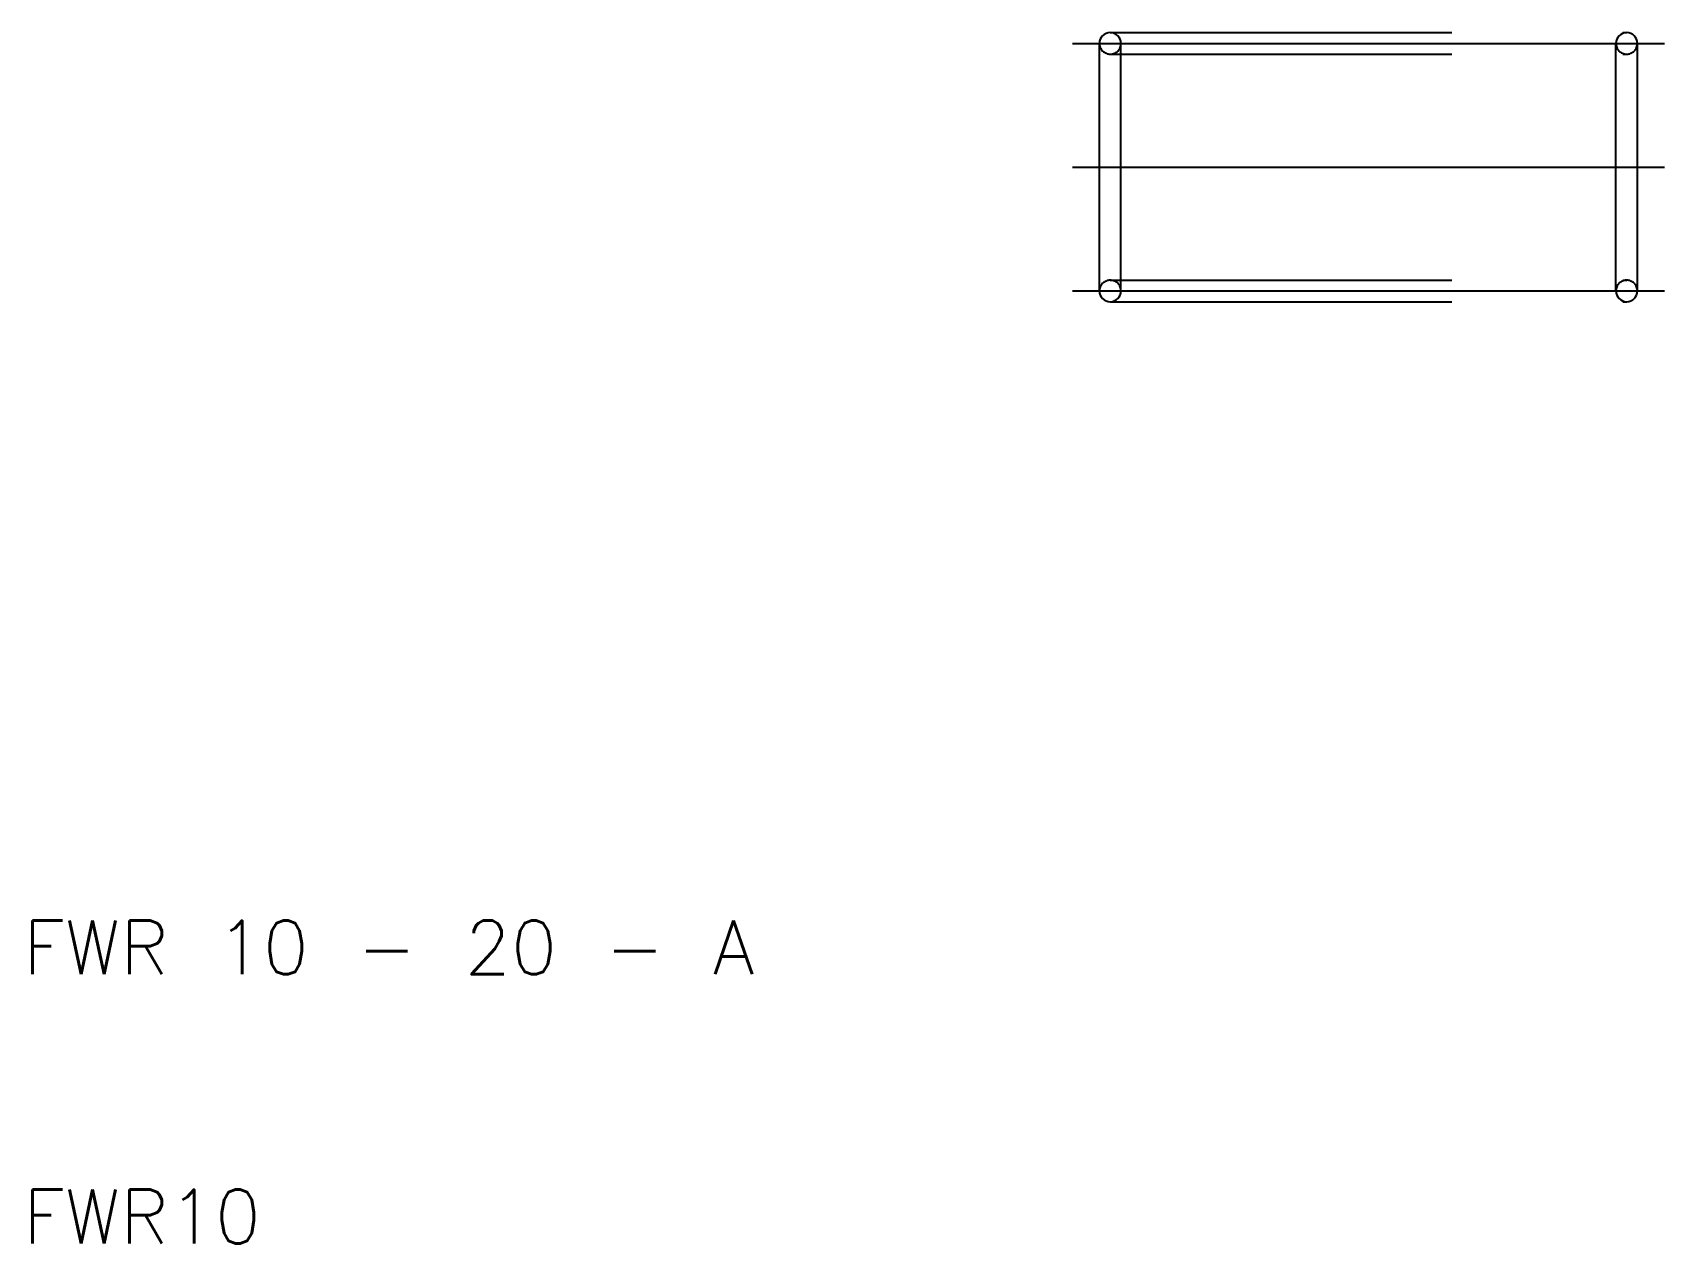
# Model space of a CAD drawing. Extents: x 10.3 to 71, y 10 to 55.
import ezdxf

# ---------------------------------------------------------------- set-up
doc = ezdxf.new("R2010")
doc.units = 0
doc.linetypes.add('CENTER', pattern=[50.8, 31.75, -6.35, 6.35, -6.35])
doc.linetypes.add('DASHED', pattern=[19.05, 12.7, -6.35])
doc.layers.get('0').update_dxf_attribs({"linetype": 'CONTINUOUS'})
doc.layers.add('CENTER', color=1, linetype='CENTER')
doc.styles.get("Standard").update_dxf_attribs({"font": 'txt.shx'})

msp = doc.modelspace()

# ---------------------------------------------------------------- linework, layer by layer
for p, q in [((50, 45.4), (50, 54.6)), ((50.8, 45.4), (50.8, 54.6)), ((69.2, 45.4), (69.2, 54.6)), ((70, 45.4), (70, 54.6))]:
    msp.add_line(p, q)
at = {"color": 3, "linetype": 'DASHED'}
for p, q in [((50.4, 55), (69.6, 55)), ((50.4, 54.2), (69.6, 54.2)), ((50.4, 45.8), (69.6, 45.8)), ((50.4, 45), (69.6, 45))]:
    msp.add_line(p, q, dxfattribs=at)
for centre, start, end in [((50.4, 54.6), 0, 180), ((69.6, 54.6), 0, 180), ((50.4, 45.4), 180, 0), ((69.6, 45.4), 180, 0)]:
    msp.add_arc(centre, 0.4, start, end)
for centre, start, end in [((50.4, 54.6), 180, 0), ((69.6, 54.6), 180, 0), ((50.4, 45.4), 0, 180), ((69.6, 45.4), 0, 180)]:
    msp.add_arc(centre, 0.4, start, end, dxfattribs=at)
at = {"layer": 'CENTER'}
for p, q in [((49, 54.6), (71, 54.6)), ((49, 50), (71, 50)), ((49, 45.4), (71, 45.4))]:
    msp.add_line(p, q, dxfattribs=at)

# ---------------------------------------------------------------- texts
for s, p in [('FWR 10 - 20 - A', (10, 20)), ('FWR10', (10, 10))]:
    msp.add_text(s, height=2).set_placement(p)

doc.saveas('drawing.dxf')
